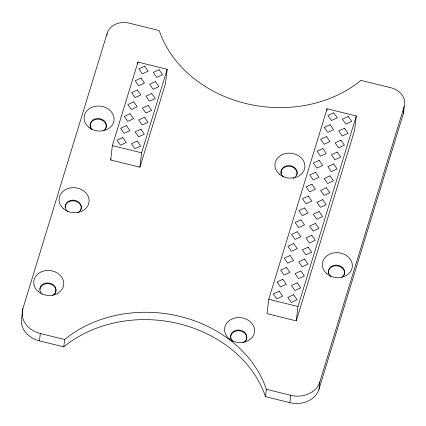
<?xml version="1.0" encoding="UTF-8"?>
<svg xmlns="http://www.w3.org/2000/svg" width="426" height="426" viewBox="0 0 426 426"><rect width="100%" height="100%" fill="white"/><g stroke="black" fill="none" stroke-linecap="round" stroke-linejoin="round"><path stroke-width="0.64" d="M21.848 316.566A24.074 19.958 6.8 0 0 39.448 340.869L63.783 346.876A120.361 99.785 6.8 0 1 265.489 396.654L289.824 402.661A24.074 19.958 6.8 0 0 318.983 389.231L403.278 113.843L404.157 106.489A18.052 14.969 6.8 0 0 391.089 87.799L360.934 80.354A120.361 99.785 6.8 0 1 159.228 30.576L129.067 23.132A18.052 14.969 6.8 0 0 107.198 33.207L22.903 308.589L22.024 315.943L22.413 314.67M39.448 340.869L40.321 333.515A24.074 19.958 6.8 0 1 22.903 308.589M63.783 346.876L64.656 339.522L40.321 333.515M106.979 35.044L107.123 33.819M110.664 159.984L112.373 145.612L137.939 62.095L167.168 69.305L165.458 83.677L139.893 167.194L110.664 159.984L111.048 158.717M137.704 64.054L137.939 62.095M139.893 167.194L141.608 152.822L167.168 69.305M268.742 299.292L267.033 313.664L296.262 320.879L354.581 130.351L356.296 115.978L327.062 108.763L268.742 299.292L297.976 306.502L296.262 320.879M265.489 396.654L266.362 389.3A120.361 99.785 6.8 0 0 64.656 339.522M289.824 402.661L290.702 395.307A24.074 19.958 6.8 0 0 319.862 381.877L404.157 106.489M326.827 110.723L327.062 108.763M318.983 389.231L319.862 381.877M297.976 306.502L356.296 115.978M112.373 145.612L141.608 152.822M266.362 389.3L290.702 395.307M328.505 273.503A8.126 6.736 6.8 0 1 337.754 265.909A8.126 6.736 6.8 0 1 343.548 276.075M55.534 292.848A8.126 6.736 6.8 0 1 54.959 293.903M39.794 289.568A8.126 6.736 6.8 0 1 49.166 283.737A8.126 6.736 6.8 0 1 55.737 292.295M230.604 336.662A8.126 6.736 6.8 0 1 241.68 331.284A8.126 6.736 6.8 0 1 244.977 341.94M230.892 339A8.126 6.736 6.8 0 1 230.626 337.834M403.731 108.667A18.052 14.969 6.8 0 1 403.278 113.843M105.872 128.407A8.126 6.736 6.8 0 1 105.291 129.461M91.255 129.115A8.126 6.736 6.8 0 1 90.413 127.465M90.253 126.889A8.126 6.736 6.8 0 1 98.443 119.174A8.126 6.736 6.8 0 1 106.074 127.848M281.064 173.978A8.126 6.736 6.8 0 1 289.254 166.262A8.126 6.736 6.8 0 1 296.885 174.942M65.114 207.361A8.126 6.736 6.8 0 1 74.859 201.008A8.126 6.736 6.8 0 1 80.62 210.593M283.46 176.96A8.126 6.736 6.8 0 1 283.801 167.024A8.126 6.736 6.8 0 1 295.676 168.616A8.126 6.736 6.8 0 1 293.264 178.276M92.65 129.871A8.126 6.736 6.8 0 1 92.815 120.057A8.126 6.736 6.8 0 1 104.578 121.202A8.126 6.736 6.8 0 1 103.039 130.883M67.654 211.52A8.126 6.736 6.8 0 1 68 201.583A8.126 6.736 6.8 0 1 79.875 203.17A8.126 6.736 6.8 0 1 77.457 212.83M330.901 276.485A8.126 6.736 6.8 0 1 331.071 266.671A8.126 6.736 6.8 0 1 342.834 267.816A8.126 6.736 6.8 0 1 341.295 277.496M233.123 341.407A8.126 6.736 6.8 0 1 233.469 331.471A8.126 6.736 6.8 0 1 245.339 333.057A8.126 6.736 6.8 0 1 242.926 342.717M42.312 294.318A8.126 6.736 6.8 0 1 42.478 284.504A8.126 6.736 6.8 0 1 54.24 285.649A8.126 6.736 6.8 0 1 52.707 295.33M144.643 66.174L138.812 68.858L142.295 73.842L148.131 71.158L144.643 66.174M141.006 78.064L135.175 80.748L138.658 85.733L144.489 83.049L141.006 78.064M159.084 69.736L153.254 72.42L156.736 77.404L162.572 74.72L159.084 69.736M137.369 89.95L131.533 92.639L135.021 97.623L140.852 94.939L137.369 89.95M155.447 81.627L149.617 84.311L153.099 89.295L158.93 86.611L155.447 81.627M133.727 101.841L127.896 104.53L131.378 109.514L137.209 106.825L133.727 101.841M151.805 93.518L145.974 96.201L149.457 101.186L155.293 98.502L151.805 93.518M130.09 113.731L124.254 116.415L127.741 121.405L133.572 118.716L130.09 113.731M148.168 105.403L142.337 108.092L145.82 113.076L151.651 110.393L148.168 105.403M126.447 125.622L120.617 128.306L124.099 133.29L129.93 130.606L126.447 125.622M144.526 117.294L138.695 119.983L142.177 124.967L148.014 122.278L144.526 117.294M122.81 137.513L116.974 140.197L120.462 145.181L126.293 142.497L122.81 137.513M140.889 129.184L135.058 131.874L138.541 136.858L144.371 134.169L140.889 129.184M137.247 141.075L131.416 143.759L134.904 148.749L140.734 146.059L137.247 141.075M333.766 112.842L327.935 115.526L331.423 120.515L337.254 117.826L333.766 112.842M330.129 124.733L324.298 127.417L327.78 132.401L333.611 129.717L330.129 124.733M348.207 116.404L342.376 119.094L345.859 124.078L351.695 121.389L348.207 116.404M326.492 136.624L320.656 139.307L324.143 144.292L329.974 141.608L326.492 136.624M344.57 128.295L338.739 130.979L342.222 135.969L348.053 133.279L344.57 128.295M322.849 148.514L317.019 151.198L320.501 156.182L326.332 153.498L322.849 148.514M340.928 140.186L335.097 142.87L338.579 147.854L344.416 145.17L340.928 140.186M319.212 160.4L313.376 163.089L316.864 168.073L322.695 165.389L319.212 160.4M337.291 152.077L331.46 154.76L334.942 159.745L340.773 157.061L337.291 152.077M315.57 172.29L309.739 174.98L313.222 179.964L319.053 177.275L315.57 172.29M333.649 163.967L327.818 166.651L331.3 171.635L337.136 168.952L333.649 163.967M311.933 184.181L306.097 186.87L309.585 191.854L315.416 189.165L311.933 184.181M330.012 175.858L324.181 178.542L327.663 183.526L333.494 180.842L330.012 175.858M308.291 196.072L302.46 198.756L305.943 203.745L311.779 201.056L308.291 196.072M326.375 187.744L320.538 190.433L324.026 195.417L329.857 192.733L326.375 187.744M304.654 207.963L298.823 210.646L302.306 215.631L308.136 212.947L304.654 207.963M322.732 199.634L316.901 202.323L320.384 207.308L326.215 204.618L322.732 199.634M301.012 219.853L295.181 222.537L298.663 227.521L304.499 224.837L301.012 219.853M319.095 211.525L313.259 214.209L316.747 219.198L322.578 216.509L319.095 211.525M297.375 231.744L291.544 234.428L295.026 239.412L300.857 236.728L297.375 231.744M315.453 223.416L309.622 226.1L313.105 231.084L318.936 228.4L315.453 223.416M293.732 243.629L287.901 246.319L291.384 251.303L297.22 248.619L293.732 243.629M311.816 235.306L305.98 237.99L309.468 242.974L315.299 240.291L311.816 235.306M290.095 255.52L284.264 258.209L287.747 263.193L293.578 260.504L290.095 255.52M308.174 247.197L302.343 249.881L305.825 254.865L311.662 252.181L308.174 247.197M286.453 267.411L280.622 270.095L284.11 275.084L289.941 272.395L286.453 267.411M304.537 259.083L298.706 261.772L302.188 266.756L308.019 264.072L304.537 259.083M282.816 279.302L276.985 281.985L280.468 286.97L286.299 284.286L282.816 279.302M300.894 270.973L295.064 273.662L298.546 278.647L304.382 275.957L300.894 270.973M279.179 291.192L273.343 293.876L276.831 298.86L282.662 296.177L279.179 291.192M297.257 282.864L291.427 285.553L294.909 290.537L300.74 287.848L297.257 282.864M293.615 294.755L287.784 297.439L291.267 302.428L297.103 299.739L293.615 294.755M326.891 273.748A15.043 12.471 6.8 0 0 351.903 268.758A15.043 12.471 6.8 0 0 333.244 252.991A15.043 12.471 6.8 0 0 326.891 273.748M88.635 127.134A15.043 12.471 6.8 0 0 113.646 122.145A15.043 12.471 6.8 0 0 94.987 106.378A15.043 12.471 6.8 0 0 88.635 127.134M279.445 174.223A15.043 12.471 6.8 0 0 304.457 169.234A15.043 12.471 6.8 0 0 285.803 153.466A15.043 12.471 6.8 0 0 279.445 174.223M63.644 208.783A15.043 12.471 6.8 0 0 88.656 203.793A15.043 12.471 6.8 0 0 69.997 188.02A15.043 12.471 6.8 0 0 63.644 208.783M229.108 338.67A15.043 12.471 6.8 0 0 254.125 333.68A15.043 12.471 6.8 0 0 235.466 317.913A15.043 12.471 6.8 0 0 229.108 338.67M38.297 291.581A15.043 12.471 6.8 0 0 63.314 286.591A15.043 12.471 6.8 0 0 44.655 270.819A15.043 12.471 6.8 0 0 38.297 291.581"/></g></svg>
